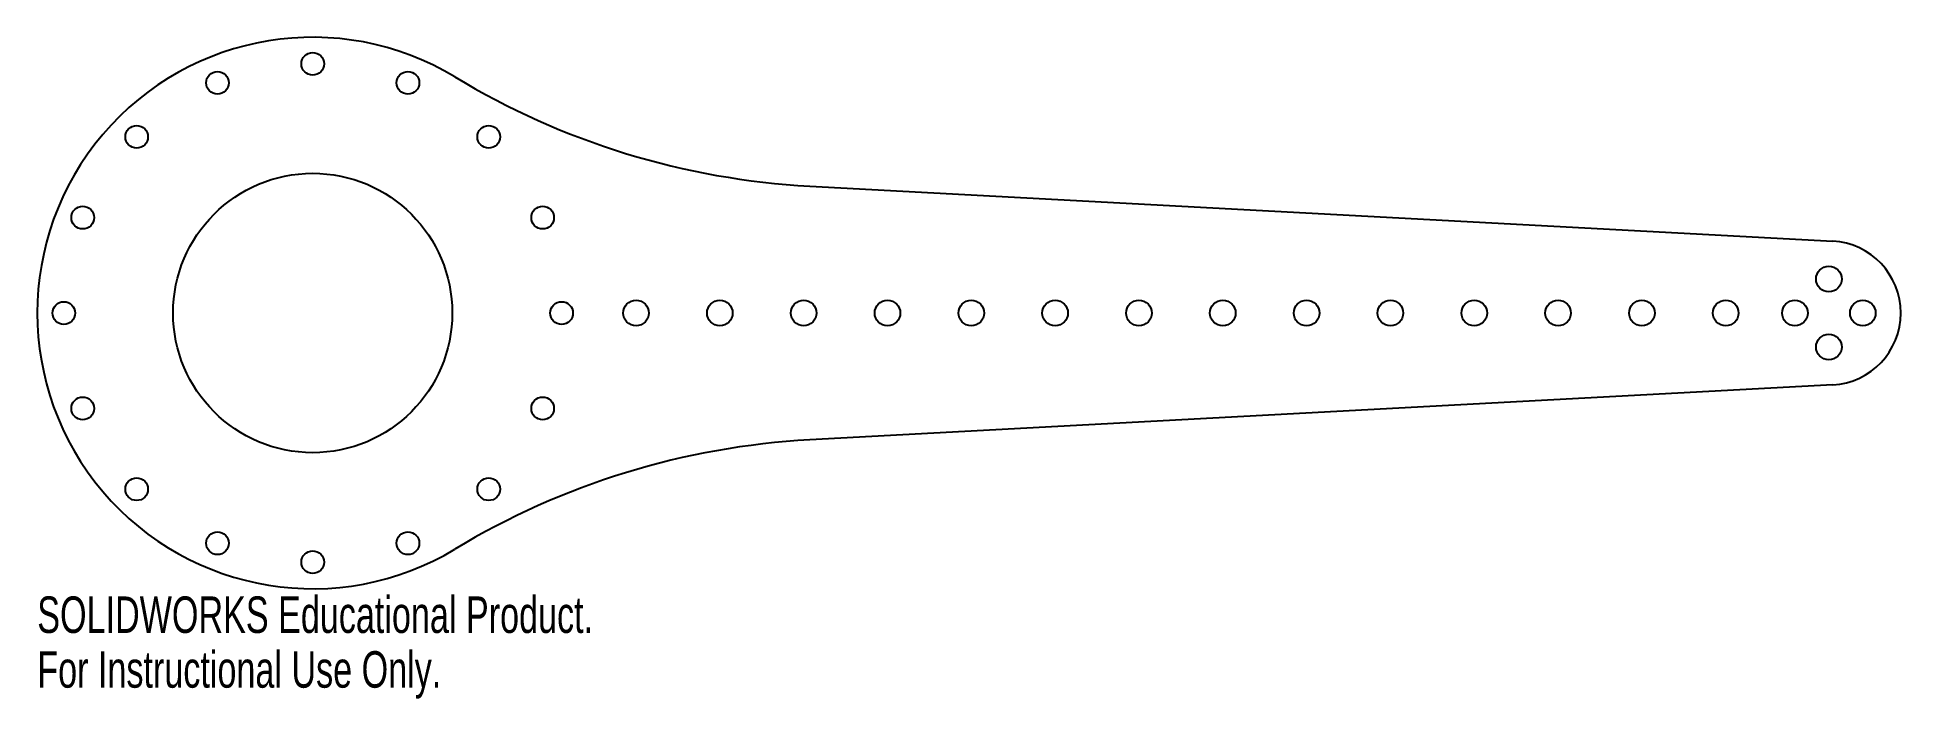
# Model space of a CAD drawing. Header units: inches. Extents: x -1.44 to 8.29, y -2.01 to 1.44.
import ezdxf

# ---------------------------------------------------------------- set-up
doc = ezdxf.new("R2010")
doc.units = ezdxf.units.IN
doc.header["$MEASUREMENT"] = 0
doc.styles.add('SLDTEXTSTYLE0', font='TXT', dxfattribs={"width": 0.7})

msp = doc.modelspace()

# ---------------------------------------------------------------- linework, layer by layer
at = {"color": 7, "linetype": 'Continuous', "lineweight": 25}
for p, q in [((2.594, 0.6616), (7.9335, 0.3745)), ((7.9335, -0.3745), (2.594, -0.6616))]:
    msp.add_line(p, q, dxfattribs=at)
for centre, radius in [((0, 1.2992), 0.0591), ((-0.4972, 1.2003), 0.0591), ((0.4972, 1.2003), 0.0591), ((-0.9187, 0.9187), 0.0591), ((0.9187, 0.9187), 0.0591), ((0, 0), 0.7283), ((-1.2003, 0.4972), 0.0591), ((1.2003, 0.4972), 0.0591), ((7.9134, 0.1772), 0.0669), ((-1.2992, 0), 0.0591), ((1.2992, 0), 0.0591), ((1.6875, 0), 0.0669), ((2.125, 0), 0.0669), ((2.5625, 0), 0.0669), ((3, 0), 0.0669), ((3.4375, 0), 0.0669), ((3.875, 0), 0.0669), ((4.3125, 0), 0.0669), ((4.75, 0), 0.0669), ((5.1875, 0), 0.0669), ((5.625, 0), 0.0669), ((6.0625, 0), 0.0669), ((6.5, 0), 0.0669), ((6.9375, 0), 0.0669), ((7.375, 0), 0.0669), ((7.7362, 0), 0.0669), ((8.0906, 0), 0.0669), ((7.9134, -0.1772), 0.0669), ((-1.2003, -0.4972), 0.0591), ((1.2003, -0.4972), 0.0591), ((-0.9187, -0.9187), 0.0591), ((0.9187, -0.9187), 0.0591), ((-0.4972, -1.2003), 0.0591), ((0.4972, -1.2003), 0.0591), ((0, -1.2992), 0.0591)]:
    msp.add_circle(centre, radius, dxfattribs=at)
for centre, radius, start, end in [((0, 0), 1.4375, 58.89831, 301.10169), ((2.8088, 4.6559), 4, 238.89831, 266.92136), ((7.9134, 0), 0.375, 273.07864, 86.92136), ((2.8088, -4.6559), 4, 93.07864, 121.10169)]:
    msp.add_arc(centre, radius, start, end, dxfattribs=at)

# ---------------------------------------------------------------- texts
at = {"color": 7, "linetype": 'Continuous', "char_height": 0.1903, "attachment_point": 1, "style": 'SLDTEXTSTYLE0'}
for s, insert in [('SOLIDWORKS Educational Product.', (-1.4375, -1.4776)), ('For Instructional Use Only.', (-1.4375, -1.7631))]:
    msp.add_mtext(s, dxfattribs=dict(at, insert=insert))

doc.saveas('drawing.dxf')
